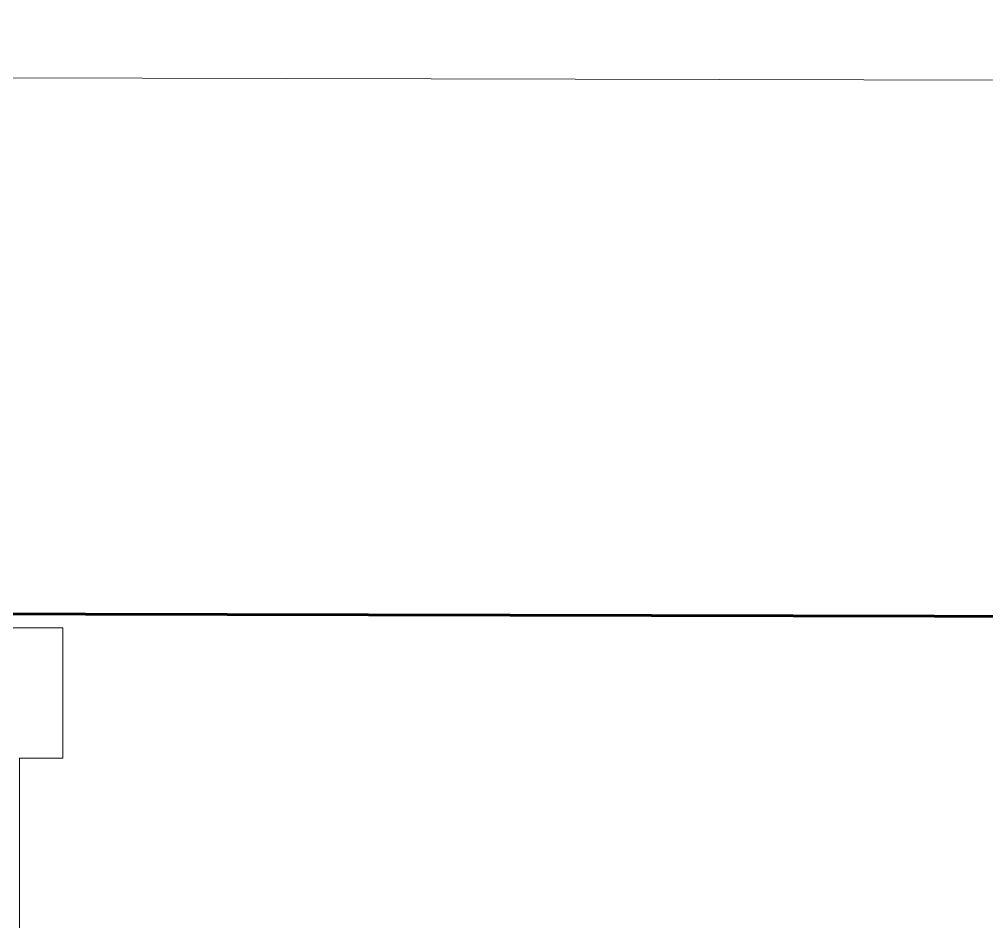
# Model space of a CAD drawing. Header units: millimetres. Extents: x -1113 to 415037, y -3642 to 28069.
# Drawn here: x 72419.7 to 72642.2, y 7556.4 to 7763.9 of the extents above; entities that cross this region are included whole.
import ezdxf

# ---------------------------------------------------------------- set-up
doc = ezdxf.new("R2010")
doc.units = ezdxf.units.MM
for name, color, linetype, lineweight in [('0) Дверь 2.1м-', 5, 'Continuous', 60), ('0) Стена 3.93м', 3, 'Continuous', 60), ('A-AREA-BNDY', 7, 'Continuous', 5)]:
    doc.layers.add(name, color=color, linetype=linetype, lineweight=lineweight)
doc.layers.add('A-DOOR-1', color=7, linetype='Continuous', lineweight=5, true_color=0xc0c0c0)
doc.layers.add('A-DOOR-FRAM-1', color=7, linetype='Continuous', lineweight=5, true_color=0xc0c0c0)

# ---------------------------------------------------------------- blocks, each defined once
blk = doc.blocks.new('110_Дверь_СКБ_2Ст - Д-1_л_Лестничная клетка EIS60 2-32142534-Объем проектирования 1 этажа')
at = {"layer": 'A-DOOR-FRAM-1'}
for p, q in [((662.5, 110), (662.5, 60)), ((662.5, 60), (652.5, 60)), ((652.5, 60), (652.5, 30)), ((652.5, 30), (712.5, 30))]:
    blk.add_line(p, q, dxfattribs=at)
blk = doc.blocks.new('1floor')
at = {"layer": 'A-DOOR-1', "rotation": 180}
blk.add_blockref('110_Дверь_СКБ_2Ст - Д-1_л_Лестничная клетка EIS60 2-32142534-Объем проектирования 1 этажа', (73017.5, 7790), dxfattribs=at)

msp = doc.modelspace()

# ---------------------------------------------------------------- linework, layer by layer
at = {"layer": '0) Дверь 2.1м-'}
msp.add_lwpolyline([(72369.7, 7627.22), (73769.7, 7623.94)], dxfattribs=at)
at = {"layer": 'A-AREA-BNDY', "flags": 128}
msp.add_lwpolyline([(38780.46, 7829.46), (65299.39, 7767.21), (65929.39, 7765.73), (65929.34, 7744.73), (66879.34, 7742.5), (66879.39, 7763.5), (68279.38, 7760.21), (68279.33, 7739.21), (69379.33, 7736.63), (69379.38, 7757.63), (70729.38, 7754.46), (70729.33, 7733.46), (71679.32, 7731.23), (71679.37, 7752.23), (72099.37, 7751.25), (75478.36, 7743.32), (75481.67, 9152.31), (75542.69, 9162.17), (75546.31, 10701.16)], dxfattribs=at)

# ---------------------------------------------------------------- block references
at = {"layer": '0) Стена 3.93м'}
msp.add_blockref('1floor', (64.7, -136.06), dxfattribs=at)

doc.saveas('drawing.dxf')
